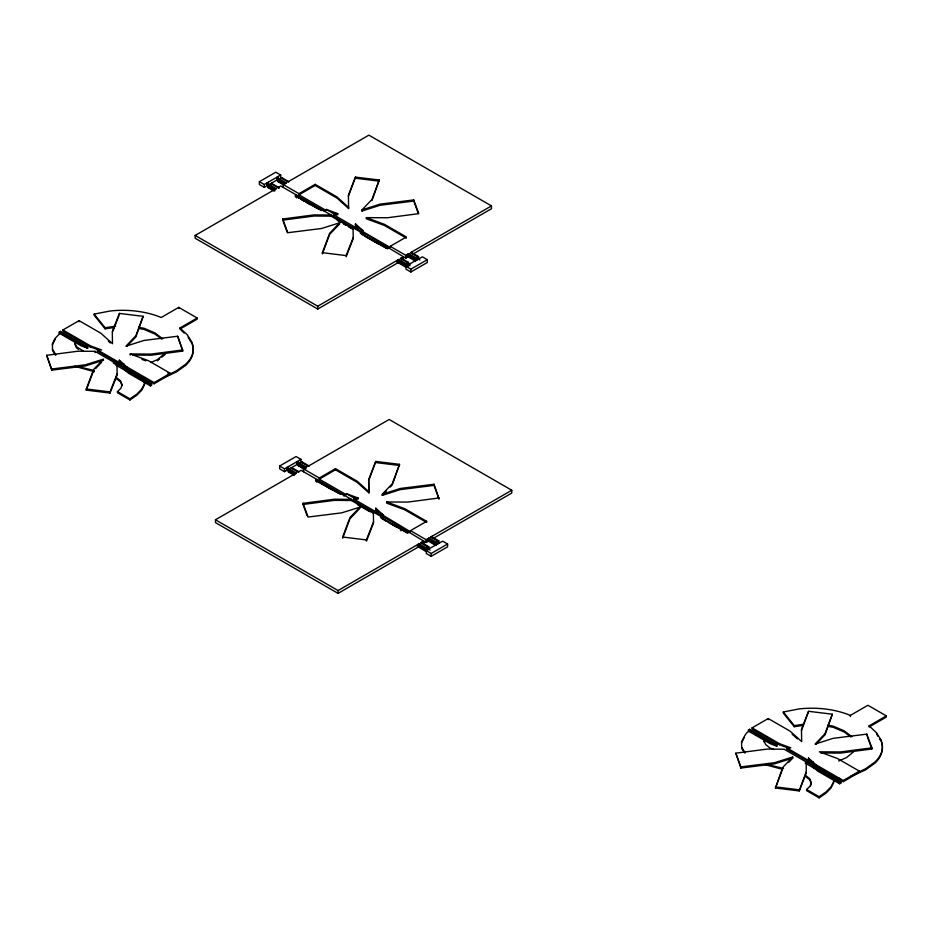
<?xml version="1.0" encoding="UTF-8"?>
<svg xmlns="http://www.w3.org/2000/svg" width="933" height="933" viewBox="0 0 933 933"><rect width="100%" height="100%" fill="white"/><g stroke="black" fill="none" stroke-linecap="round" stroke-linejoin="round"><path stroke-width="1.4" d="M116.158 377.317L120.544 380.804L122.071 384.548L120.963 388.245L117.441 391.603L117.441 392.735L129.955 399.965L136.754 395.3L141.781 390.181L144.522 384.758L144.498 381.62L144.498 382.752M129.955 399.965L129.955 398.834L136.754 394.169L141.781 389.049L144.522 383.626M274.034 191.032L268.109 187.615L268.109 185.469L269.042 184.594L276.145 188.688L195.172 235.443L195.172 238.265L317.756 309.045L398.729 262.29L397.796 262.488L397.505 261.578L398.729 259.456L405.843 263.572L408.491 262.383L408.491 264.529L407.569 265.415M294.327 475.364L288.402 471.946L288.402 469.8L289.335 468.926L296.437 473.019L215.465 519.774L215.465 522.597L338.049 593.376L419.022 546.621L418.089 546.82L417.797 545.91L419.022 543.787L426.136 547.904L428.783 546.715L428.783 548.861L427.85 549.747M280.693 177.865L280.693 175.031L275.783 172.208L259.362 181.69L259.362 184.524L264.261 187.346L266.721 185.935L266.721 183.101M264.261 187.346L264.261 184.524L280.693 175.031M276.774 177.305L276.774 180.127L268.191 185.084L268.191 182.25M303.19 468.879L298.163 465.24L298.455 463.993L301.102 462.127L300.986 459.363L296.076 456.54L279.655 466.022L279.655 468.844L284.553 471.678L287.002 470.267L287.002 467.433M284.553 471.678L284.553 468.844L300.986 459.363M296.472 197.878L296.472 196.746L298.957 198.181M299.516 465.882L297.056 464.459L297.056 461.625M298.537 463.608L298.537 460.785M316.765 482.209L316.765 481.078L331.658 489.673M316.835 480.553L316.835 479.422L315.657 480.098L315.657 481.23L316.835 480.553L340.335 494.117M317.756 309.045L317.756 306.211L398.729 259.456M331.087 216.164L331.087 215.033L314.094 214.893L282.746 218.998L282.746 220.13L314.094 216.024L331.087 216.164L353.071 228.853L353.071 227.722L353.234 238.626L346.131 256.727M338.049 593.376L338.049 590.542L419.022 543.787M344.044 496.251L344.044 495.12L337.443 492.682L315.657 480.098M400.887 530.772L400.887 529.641M403.383 259.607L403.383 256.773L400.444 258.464L408.794 263.293M397.796 262.488L404.922 266.605L422.392 256.843L427.302 259.677L427.302 262.511L410.87 271.993L405.972 269.159L405.972 265.194L407.441 264.354L409.89 265.765L409.89 264.062M407.441 265.485L407.441 264.354M416.025 260.529L416.025 259.397L417.494 258.546L419.943 259.957M417.494 259.677L417.494 258.546M423.675 543.927L423.675 541.105L420.736 542.796L427.85 546.913M418.089 546.82L425.203 550.925L442.685 541.175L447.595 544.009L447.595 546.843L431.163 556.325L426.264 553.491L426.264 549.525L427.734 548.686L430.183 550.097M427.734 549.817L427.734 548.686M436.317 544.86L436.317 543.729L437.787 542.878L437.787 544.009M805.331 775.206L809.716 778.693L811.244 782.437L810.136 786.134L806.602 789.493L806.602 790.624L819.127 797.855L825.927 793.19L830.953 788.07L833.694 782.647L833.67 779.51M819.127 797.855L819.127 796.724L825.927 792.059L830.953 786.939L833.694 781.516M401.948 259.747L401.703 257.741M407.511 257.216L407.511 254.382M427.804 541.548L427.804 538.714M284.087 185.224L278.162 181.818L278.162 179.661L279.095 178.786L281.743 177.597L288.845 181.702L287.912 181.888L280.81 177.795M305.266 469.334L306.49 467.211L299.388 463.118M405.843 263.572L404.922 264.447L404.922 266.605M415.896 260.599L414.963 260.797L407.849 256.68L407.849 254.534L408.782 253.659L415.896 257.765L418.544 256.575L418.544 258.733L417.611 259.607M414.963 260.797L414.963 258.651L415.896 257.765M425.203 550.925L425.203 548.779L426.136 547.904M436.189 544.93L435.256 545.129L428.142 541.012L428.142 538.866L429.075 537.991L436.189 542.096L438.837 540.907L438.837 543.064M435.256 545.129L435.256 542.971L436.189 542.096M764.454 739.542L764.069 740.86L765.608 744.522L769.935 747.951L773.702 749.456M764.069 741.992L764.454 740.674M810.497 786.041L811.244 783.568L809.716 779.825L805.331 776.338M86.279 389.003L93.58 369.526L103.54 359.112L85.393 364.803L51.677 369.025L46.65 355.298L77.999 351.205L95.003 351.344L116.987 364.033L117.138 374.938L110.036 393.038L86.279 390.134L86.279 389.003L110.036 391.895L117.138 373.795M86.279 390.134L93.58 370.669M99.085 350.143L90.104 346.819L62.908 331.11L62.908 329.979L79.072 320.649L100.857 333.221L112.496 343.694L112.298 331.518L119.389 313.418L143.157 316.322L135.856 335.787L125.897 346.201L143.939 340.452L177.655 336.242L182.681 349.957L182.681 351.088L151.333 355.193L133.046 355.088M322.375 252.691L329.676 233.227L339.624 222.812L339.624 223.943L329.676 234.358L322.375 253.823L322.375 252.691L346.131 255.595L353.234 237.495M348.592 208.526L348.592 207.394L336.953 196.921L315.167 184.337L299.003 193.667L299.003 194.81L315.167 185.469L336.953 198.053L348.592 208.526L348.394 195.207L355.485 177.107L379.253 180.011L371.952 199.475L361.992 209.89L361.992 211.021L380.034 205.283L413.751 201.061L418.322 213.54M371.952 200.607L379.253 180.011M342.668 537.023L349.968 517.558L359.916 507.144L359.916 508.275L349.968 518.69L342.668 538.154L342.668 537.023L366.424 539.927L373.527 521.827M368.885 491.726L357.246 481.253L335.46 468.669L319.296 477.999L319.296 479.13L335.46 469.8L357.246 482.384L368.885 492.857L368.675 479.539L375.777 461.438L399.534 464.342L392.245 483.807L382.285 494.222L382.285 495.353L400.327 489.603L434.043 485.393L439.07 499.108L434.043 484.262L400.327 488.472L382.285 494.222M392.735 483.644L399.534 464.342M792.7 758.132L774.565 763.824L740.849 768.046L735.822 753.188L767.171 749.094L784.163 749.234L806.147 761.923L806.31 772.816L799.208 790.927L775.451 788.023L782.752 767.416L792.7 757.001L792.7 758.132L788.723 762.308M775.451 788.023L782.752 768.547M789.54 748.511L779.277 744.709L752.08 729L752.08 727.868L768.244 718.538L790.029 731.11L801.669 741.583L801.47 729.408L808.561 711.308L832.329 714.212L825.029 733.676L815.069 744.091L833.111 738.341L866.827 734.131L871.854 747.846L871.854 748.977L840.505 753.083L820.818 752.966M112.8 331.355L118.888 315.844M348.394 196.338L355.485 177.107M375.777 461.438L368.675 480.67L368.885 492.857M801.47 730.539L808.561 711.308M799.208 790.927L806.31 771.684M52.411 344.895L55.129 339.46M741.572 742.785L744.301 737.35M95.574 368.582L101.545 362.331M126.9 346.295L135.856 336.918L143.157 316.322M361.992 211.021L363.987 208.945M382.285 495.353L386.274 491.19M390.251 487.026L392.245 484.938M816.072 744.184L825.029 734.807L832.329 714.212M60.155 333.209L55.129 338.329L52.411 343.764L52.516 350.481L55.304 354.96M276.145 188.688L275.212 189.562L268.109 185.469M279.095 178.786L286.198 182.88L285.265 183.766L278.162 179.661M296.437 473.019L295.504 473.894L288.402 469.8M165.188 353.28L157.35 359.683L150.761 362.54M157.35 360.814L159.59 358.983M161.829 357.152L165.188 354.412M854.36 751.17L846.523 757.573L838.604 761.001M417.611 256.773L410.508 252.668L491.469 205.913L491.469 208.747L413.004 254.044M437.904 541.105L430.801 537L511.762 490.245L511.762 493.079L433.297 538.376M276.774 178.996L278.244 178.145L278.244 176.454M269.171 187.346L268.109 187.615M279.224 181.55L278.162 181.818M279.084 188.408L278.792 187.498L271.69 183.404L270.757 183.603L277.859 187.696L280.798 185.994L360.441 231.979L364.675 235.781L386.554 248.423L387.743 247.735L387.743 248.866L360.441 233.11L360.441 231.979M283.259 187.416L283.259 184.582L286.198 182.88M287.912 181.888L368.885 135.145L491.469 205.913M59.269 332.078L60.458 331.402L87.655 347.099L87.655 348.231L81.054 345.793L59.269 333.209L59.269 332.078L81.054 344.662L87.655 347.099M295.364 196.91L295.364 195.767L296.542 195.09L296.542 196.222L321.279 210.496M59.269 333.209L60.458 332.533L60.458 331.402M197.178 318.013L179.929 327.984L179.929 329.116L197.178 319.156L197.178 318.013L178.739 307.377L161.199 317.5A66.045 38.125 0 0 0 110.141 311.004L94.151 314.094L94.151 315.226L105.102 328.824L114.316 327.506M150.458 384.723L151.647 384.046L151.647 385.177L150.458 385.865L128.579 373.223L124.346 369.421L124.346 368.278L128.579 372.092L150.458 384.723L150.458 385.865M154.097 382.635L170.261 373.293L170.261 374.425L154.097 383.766L126.795 367.999L119.389 361.339L119.389 360.208L126.795 366.867L154.097 382.635L154.097 383.766M355.485 225.028L355.485 223.897L362.89 230.556L362.89 231.687L390.192 247.455L390.192 246.324L406.356 236.982L384.466 224.352L366.331 217.634L366.331 218.765L384.466 225.483L406.356 238.125M390.192 246.324L405.832 255.35L408.782 253.659M402.041 258.966L403.383 258.184M405.832 256.773L407.185 255.992M357.514 228.807L353.56 228.002L353.56 226.871L405.832 258.184L408.782 256.493L407.849 256.68M405.972 266.337L410.87 269.159L427.302 259.677M287.002 469.136L288.484 468.284L288.484 466.582M298.537 462.476L297.056 463.328L299.516 464.739M289.335 468.926L297.056 464.459M289.463 471.678L288.402 471.946M298.152 472.028L299.085 471.83L291.982 467.736L291.049 467.934L298.152 472.028L301.091 470.325L380.734 516.311L384.956 520.113L406.846 532.755L408.036 532.067L408.036 533.198L380.734 517.442L380.734 516.311M303.552 471.748L303.552 468.914L306.49 467.211M308.205 466.22L309.138 466.022L302.035 461.928L301.102 462.127L308.205 466.22L389.178 419.477L511.762 490.245M381.072 514.118L410.485 531.787L410.485 530.655L426.649 521.314L426.649 522.445M410.485 530.655L426.124 539.682L429.075 537.991M423.675 542.516L422.334 543.298L421.996 542.073M426.124 541.105L427.477 540.324M377.795 513.138L373.853 512.334L373.853 511.202L426.124 542.516L429.075 540.813L428.142 541.012M426.264 550.657L431.163 553.491L447.595 544.009M748.441 729.968L749.619 729.279L776.827 744.989L776.827 746.12L770.226 743.683L748.441 731.099L748.441 729.968L770.226 742.551L776.827 744.989M803.488 725.396L794.275 726.714L783.323 713.115L783.323 711.984L799.313 708.893A66.045 38.125 0 0 1 850.36 715.401L867.912 705.266L886.35 715.903L886.35 717.034L869.101 727.005L869.101 725.862L886.35 715.903M839.63 782.612L840.82 781.936L840.82 783.067L839.63 783.755L817.751 771.113L813.518 767.311L813.518 766.168L817.751 769.982L839.63 782.612L839.63 783.755M843.269 780.524L859.433 771.183L859.433 772.314L843.269 781.656L815.967 765.888L808.561 759.229L808.561 758.097L815.967 764.757L843.269 780.524L843.269 781.656M167.077 375.369L176.279 370.949L185.632 364.232A50.149 28.958 0 0 0 191.86 342.154L187.346 334.877L179.929 327.984M857.567 772.629L865.451 768.839L874.804 762.121A50.149 28.958 0 0 0 881.032 740.044M361.992 209.89L380.034 204.14L413.751 199.93L418.777 213.645L387.428 217.751L366.331 217.634M339.624 222.812L321.488 228.503L287.772 232.714L282.746 218.998M103.54 360.243L85.393 365.934L51.677 370.156L46.65 355.298M359.916 507.144L341.781 512.835L308.065 517.045L303.038 503.33L334.387 499.225L351.379 499.365L351.379 500.496L334.387 500.356L303.038 504.461L303.038 503.33M792.7 757.001L774.565 762.693L740.849 766.914L735.822 753.188M163.065 377.923L176.279 372.08L185.632 365.363A50.149 28.958 0 0 0 191.86 343.286L188.093 337.221M850.873 776.209L865.451 769.97L874.804 763.252A50.149 28.958 0 0 0 881.487 742.388M277.859 187.696L278.792 187.498M410.508 252.668L411.441 252.47L418.544 256.575M400.444 258.464L401.377 258.278L408.491 262.383M298.455 466.15L299.388 465.952M430.801 537L431.734 536.802L438.837 540.907M420.736 542.796L421.669 542.598L428.783 546.715M149.735 381.061L147.134 381.445L147.134 380.314L117.465 363.182L117.465 364.313L151.647 384.046M840.82 781.936L806.637 762.203L806.637 761.071L836.306 778.204L838.907 777.819M840.201 778.763L836.306 779.335L836.306 778.204M94.151 314.094L105.102 327.693L115.634 326.188M783.323 711.984L794.275 725.582L803.488 724.265M182.681 349.957L151.333 354.062L130.235 353.945L130.235 355.076M439.07 497.977L407.721 502.082L386.624 501.966L386.624 503.097L404.759 509.815L425.436 521.745M871.854 747.846L840.505 751.951L819.407 751.835L837.554 758.552L859.433 771.183M333.548 213.622L337.746 213.645L337.746 214.788L333.548 214.753L333.548 213.622L326.2 209.377L326.2 210.508L299.003 194.81M97.452 349.922L119.436 362.622L119.436 363.753L97.452 351.053L97.452 349.922L101.65 349.957L90.104 345.688L62.908 329.979M353.84 497.942L358.039 497.977L358.039 499.108L353.84 499.085L353.84 497.942L346.493 493.709L346.493 494.84L319.296 479.13M786.624 747.811L808.608 760.512L808.608 761.643L786.624 748.942L786.624 747.811L790.822 747.846L779.277 743.578L752.08 727.868M124.241 364.255L117.465 363.182M813.401 762.144L806.637 761.071M355.485 178.238L379.253 181.142M375.777 462.57L399.534 465.474M775.451 786.892L799.208 789.785M138.562 327.261L144.148 328.311L155.181 333.046L162.692 338.796M138.562 328.404L144.148 329.442L155.181 334.177L161.619 339.111M827.734 725.151L833.321 726.201L844.353 730.936L851.852 736.685M827.734 726.294L833.321 727.332L844.353 732.067L850.779 737M353.56 226.871L356.196 227.407M117.465 364.313L120.1 364.85M78.395 366.681L94.361 370.553M94.361 371.684L74.652 366.249M767.567 764.57L783.533 768.43M782.204 769.247L765.072 764.652M326.2 209.377L337.746 213.645M323.751 210.788L317.15 208.351L295.364 195.767M130.235 353.945L148.382 360.663L170.261 373.293M141.898 359.392L145.781 360.838M386.624 501.966L404.759 508.683L426.649 521.314M346.493 493.709L358.039 497.977M83.27 351.065L76.436 346.633L74.897 342.971L75.281 341.653L74.897 344.102L76.436 347.764L78.594 349.478M407.849 254.534L414.963 258.651M277.871 180.909L283.784 184.326M407.558 255.782L414.672 259.887M283.259 184.582L299.003 193.667M362.89 230.556L355.531 226.311L355.531 227.442L333.548 214.753M301.441 199.615L303.925 201.05M306.409 202.484L310.129 204.63M337.175 220.246L340.895 222.392M343.379 223.827L345.863 225.261M348.336 226.684L352.056 228.842M364.465 236.002L378.11 243.875M270.64 185.364L268.191 183.953L266.721 184.804L269.171 186.215M397.796 260.342L404.922 264.447M405.972 265.194L408.421 266.616M259.362 181.69L264.261 184.524M267.818 186.717L274.92 190.81M397.505 261.578L405.843 266.406M195.172 235.443L317.756 306.211M167.835 373.025L170.261 374.425M298.455 463.993L305.558 468.098M428.142 538.866L435.256 542.971M298.163 465.24L304.123 468.681M427.85 540.114L434.965 544.219M303.552 468.914L319.296 477.999M383.183 516.019L383.183 514.888L375.824 510.643L375.824 511.774L353.84 499.085M82.71 345.373L87.655 348.231M113.313 363.054L116.987 365.165L116.987 364.033M124.346 369.421L126.83 370.844M348.93 499.085L373.363 513.185L373.363 512.054L373.527 522.958L366.424 541.058L366.424 539.927M770.646 742.551L776.827 746.12M813.518 767.311L816.002 768.734M837.088 780.921L840.82 783.067M62.861 334.492L65.345 335.915M67.829 337.349L70.313 338.784M115.96 365.141L128.369 372.302M135.81 376.605L139.53 378.751M357.467 504.578L369.876 511.739M383.51 519.611L385.994 521.046M388.478 522.48L397.155 527.495M752.033 732.382C747.1 727.868 743.613 738.586 741.572 741.653L741.688 748.371L744.476 752.849M754.517 733.805L757.001 735.239M805.132 763.031L816.305 769.48M828.702 776.641L831.186 778.075M418.089 544.674L425.203 548.779M279.655 466.022L284.553 468.844M288.11 471.048L294.023 474.454M417.797 545.91L424.912 550.027M117.441 391.603L129.955 398.834M806.602 789.493L819.127 796.724M215.465 519.774L338.049 590.542M116.158 378.448L120.544 381.935L122.071 385.679M360.441 233.11L362.552 235.011M792.14 734.154L797.435 738.913M378.95 512.217L375.777 509.36L375.777 508.228L383.183 514.888M380.734 517.442L382.845 519.343M108.263 341.023L110.374 342.924M869.101 725.862L876.519 732.767L881.032 740.044M180.99 330.095L184.163 333.058M741.688 747.228L745.175 752.838M52.516 349.35L56.003 354.948M876.519 733.898L878.023 736.324M879.527 738.749L881.032 741.175M867.282 736.51L871.854 748.977M283.2 221.378L287.317 232.597M303.038 504.461L307.144 515.681M182.681 351.088L177.655 336.242M411.441 252.47L411.733 253.379M401.377 258.278L401.668 259.176M431.734 536.802L432.026 537.711M421.669 542.598L421.961 543.507M281.743 177.597L282.034 178.506M271.69 183.404L271.993 184.302M302.035 461.928L302.327 462.838M291.982 467.736L292.274 468.634M808.561 758.097L808.608 761.643M375.777 508.228L375.824 511.774M355.485 223.897L355.531 227.442M119.389 360.208L119.436 363.753M866.827 734.131L866.827 735.262M850.371 715.389L850.371 716.532M815.967 764.757L815.967 765.888M806.147 761.923L806.147 763.054M794.275 725.582L794.275 726.714M779.277 743.578L779.277 744.709M768.244 718.538L768.244 719.67M749.619 729.279L749.619 730.422M740.849 766.914L740.849 768.046M434.043 484.262L434.043 485.393M431.163 553.491L431.163 556.325M426.124 539.682L426.124 542.516M413.751 199.93L413.751 201.061M410.87 269.159L410.87 271.993M405.832 255.35L405.832 258.184M335.46 468.669L335.46 469.8M315.167 184.337L315.167 185.469M178.739 307.377L178.739 308.508M126.795 366.867L126.795 367.999M119.389 313.418L119.389 314.549M110.036 391.895L110.036 393.038M105.102 327.693L105.102 328.824M95.003 351.344L95.003 352.476M90.104 345.688L90.104 346.819M79.072 320.649L79.072 321.78M51.677 369.025L51.677 370.156M397.458 263.024A3.464 2.006 -60 0 1 397.458 260.19M411.756 251.933A3.464 2.006 -60 0 1 412.094 253.158M417.751 547.356A3.464 2.006 -60 0 1 417.751 544.522M432.049 536.265A3.464 2.006 -60 0 1 432.376 537.49"/></g></svg>
